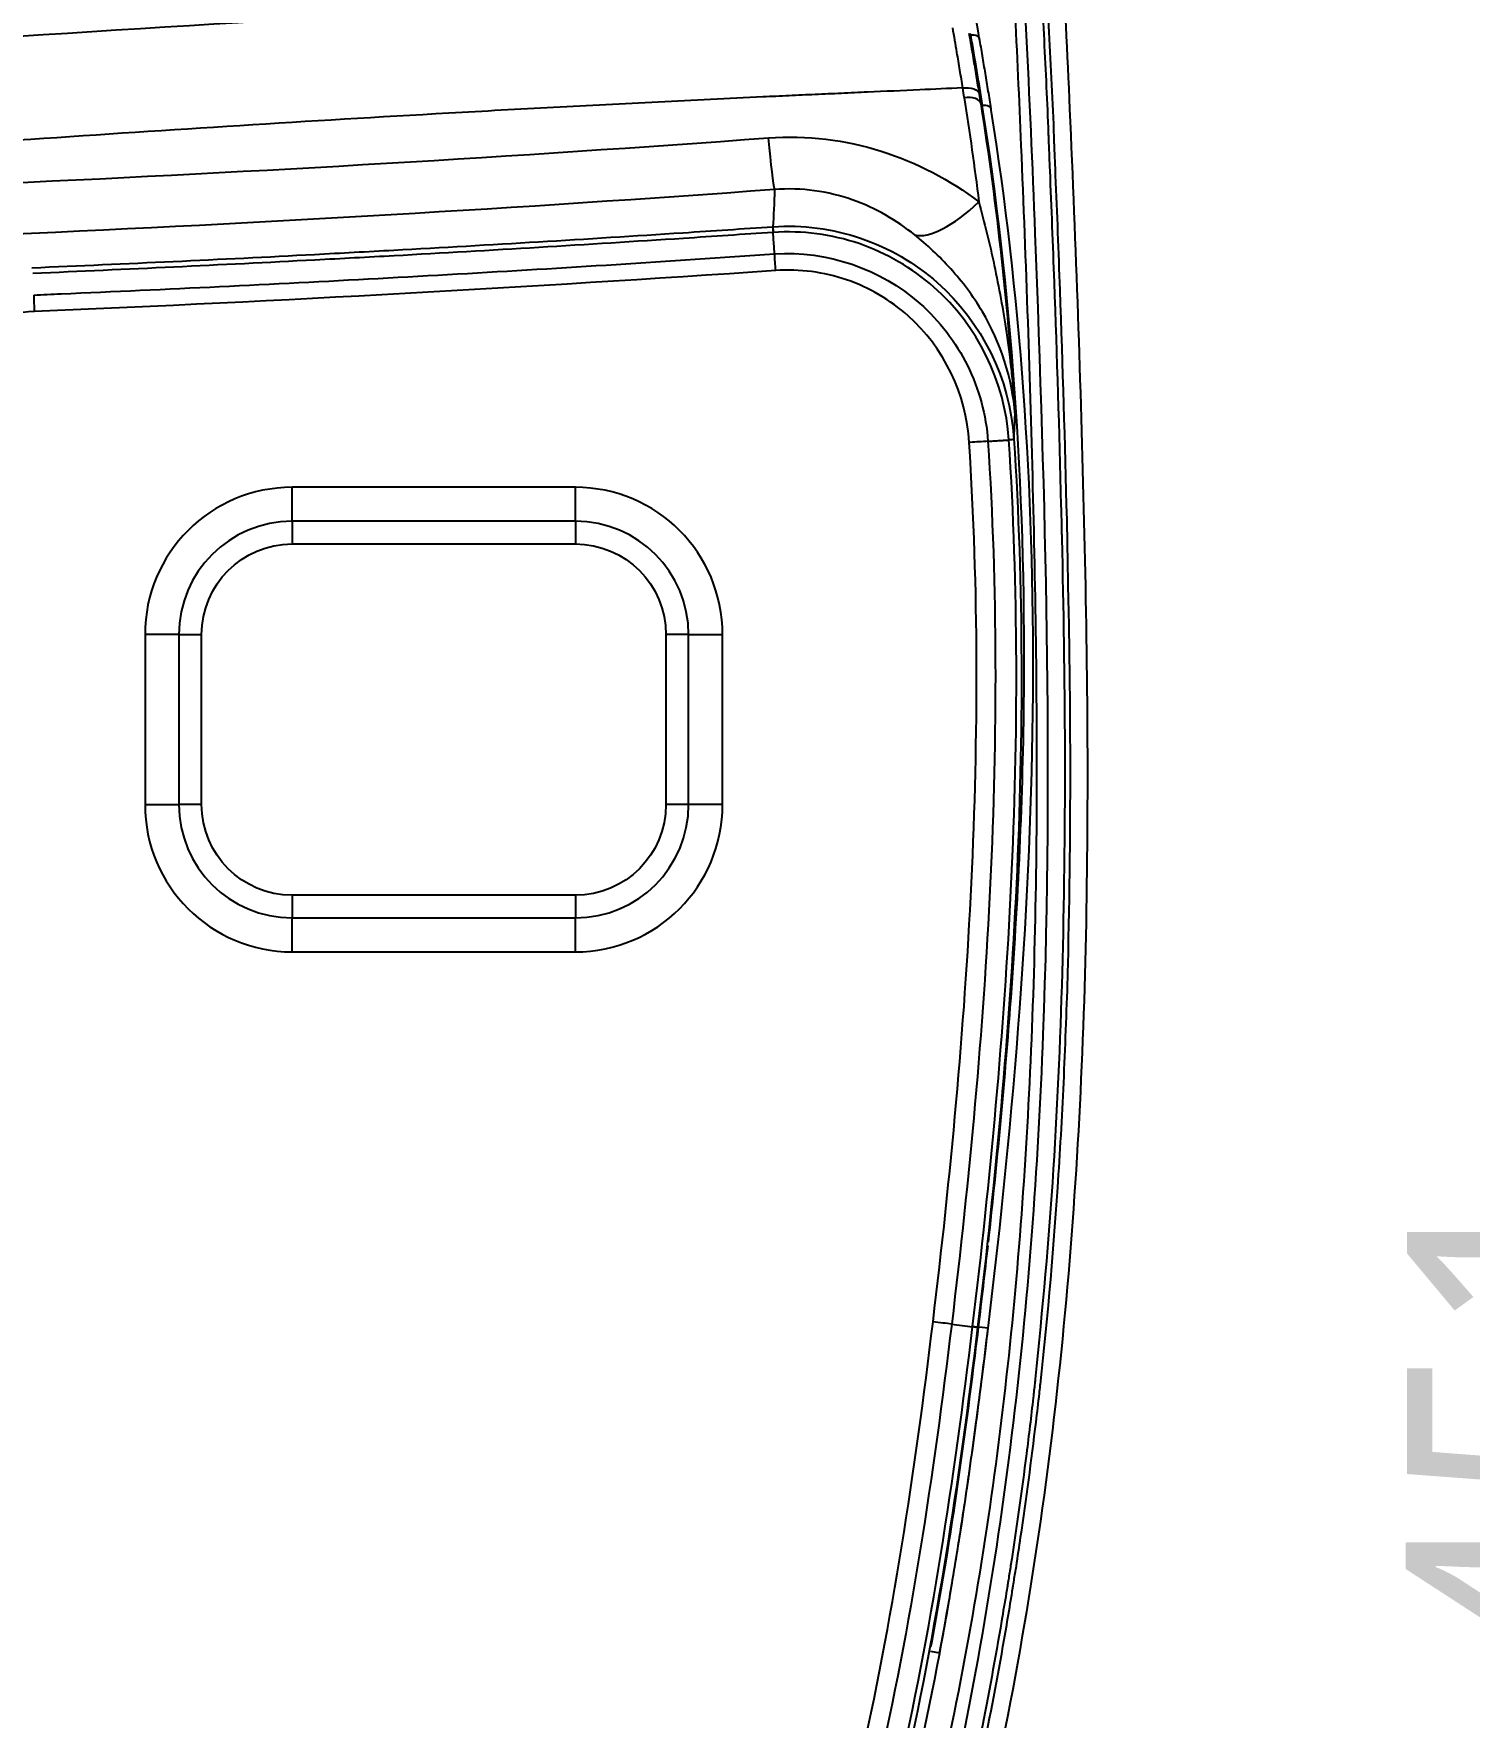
# Model space of a CAD drawing. Header units: millimetres. Extents: x 28 to 2363, y 8 to 1657.
# Drawn here: x 1999.9 to 2126.6, y 1046.7 to 1195.3 of the extents above; entities that cross this region are included whole.
import ezdxf

# ---------------------------------------------------------------- set-up
doc = ezdxf.new("R2010")
doc.units = ezdxf.units.MM
doc.layers.get('Defpoints').update_dxf_attribs({"linetype": 'CONTINUOUS'})
doc.layers.add('1LINE', color=7, linetype='CONTINUOUS')
doc.styles.add('Annotative', font='malgun.ttf')
doc.dimstyles.new('WOO', dxfattribs={"dimtxt": 20, "dimasz": 2, "dimexe": 1.25, "dimexo": 0.3, "dimgap": 1, "dimtad": 1, "dimdec": 1, "dimzin": 1, "dimdsep": 46, "dimtxsty": 'Annotative', "dimcen": 0, "dimclrd": 1, "dimclre": 1, "dimclrt": 2, "dimadec": 0, "dimazin": 0, "dimtfac": 1, "dimtdec": 1, "dimtofl": 0, "dimtmove": 0, "dimatfit": 3, "dimfxl": 0, "dimarcsym": 0})

# ---------------------------------------------------------------- blocks, each defined once
blk = doc.blocks.new('*D31')
at = {"layer": '1LINE', "color": 1, "lineweight": -2}
for p, q in [((1963.64, 1298.54), (2143.91, 1298.54)), ((2142.66, 1296.54), (2142.66, 849.16)), ((1892.99, 847.16), (2143.91, 847.16))]:
    blk.add_line(p, q, dxfattribs=at)
at = {"layer": '1LINE', "color": 1}
for points in [[(2142.33, 1296.54), (2142.99, 1296.54), (2142.66, 1298.54)], [(2142.33, 849.16), (2142.99, 849.16), (2142.66, 847.16)]]:
    blk.add_solid(points, dxfattribs=at)
at = {"layer": 'Defpoints', "color": 0}
for p in [(1963.34, 1298.54), (1892.69, 847.16), (2142.66, 847.16)]:
    blk.add_point(p, dxfattribs=at)
at = {"layer": '1LINE', "color": 2, "insert": (2131.27, 1072.85), "char_height": 20, "attachment_point": 5, "rotation": 90, "style": 'Annotative'}
blk.add_mtext('451', dxfattribs=at)
blk = doc.blocks.new('*D32')
at = {"layer": '1LINE', "color": 1, "lineweight": -2}
for p, q in [((1963.64, 1336.94), (2212.26, 1336.94)), ((2211.01, 1334.94), (2211.01, 849.16)), ((1892.99, 847.16), (2212.26, 847.16))]:
    blk.add_line(p, q, dxfattribs=at)
at = {"layer": '1LINE', "color": 1}
for points in [[(2210.68, 1334.94), (2211.35, 1334.94), (2211.01, 1336.94)], [(2210.68, 849.16), (2211.35, 849.16), (2211.01, 847.16)]]:
    blk.add_solid(points, dxfattribs=at)
at = {"layer": 'Defpoints', "color": 0}
for p in [(1963.34, 1336.94), (1892.69, 847.16), (2211.01, 847.16)]:
    blk.add_point(p, dxfattribs=at)
at = {"layer": '1LINE', "color": 2, "insert": (2199.68, 1092.05), "char_height": 20, "attachment_point": 5, "rotation": 90, "style": 'Annotative'}
blk.add_mtext('490', dxfattribs=at)

msp = doc.modelspace()

# ---------------------------------------------------------------- linework, layer by layer
at = {"layer": '1LINE', "linetype": 'Continuous'}
for p, q in [((2082.58, 1195.16), (2082.56, 1195.16)), ((2083.51, 1189.11), (2083.57, 1189.12)), ((2083.59, 1188.96), (2083.61, 1188.96)), ((2065.15, 1177.77), (2065.15, 1177.77)), ((2022.69, 1152.27), (2022.69, 1155.27)), ((2047.69, 1155.27), (2022.69, 1155.27)), ((2047.69, 1152.27), (2047.69, 1155.27)), ((2022.69, 1152.27), (2022.69, 1150.27)), ((2047.69, 1152.27), (2022.69, 1152.27)), ((2047.69, 1152.27), (2047.69, 1150.27)), ((2022.69, 1150.27), (2047.69, 1150.27)), ((2012.69, 1142.27), (2009.69, 1142.27)), ((2009.69, 1142.27), (2009.69, 1127.27)), ((2012.69, 1142.27), (2012.69, 1127.27)), ((2012.69, 1142.27), (2014.69, 1142.27)), ((2014.69, 1127.27), (2014.69, 1142.27)), ((2055.69, 1142.27), (2055.69, 1127.27)), ((2057.69, 1142.27), (2055.69, 1142.27)), ((2057.69, 1127.27), (2057.69, 1142.27)), ((2057.69, 1142.27), (2060.69, 1142.27)), ((2060.69, 1127.27), (2060.69, 1142.27)), ((2009.69, 1127.27), (2012.69, 1127.27)), ((2014.69, 1127.27), (2012.69, 1127.27)), ((2057.69, 1127.27), (2055.69, 1127.27)), ((2060.69, 1127.27), (2057.69, 1127.27)), ((2022.69, 1119.27), (2022.69, 1117.27)), ((2047.69, 1119.27), (2022.69, 1119.27)), ((2047.69, 1119.27), (2047.69, 1117.27)), ((2022.69, 1114.27), (2022.69, 1117.27)), ((2022.69, 1117.27), (2047.69, 1117.27)), ((2047.69, 1114.27), (2047.69, 1117.27)), ((2022.69, 1114.27), (2047.69, 1114.27)), ((2091.19, 1113.16), (2091.19, 1113.16)), ((2083.21, 1081.15), (2083.26, 1081.15)), ((2084.13, 1081.06), (2083.35, 1081.15)), ((2084.14, 1081.06), (2084.13, 1081.06)), ((2088.75, 1076.11), (2088.75, 1076.12)), ((2085.87, 1058.49), (2085.87, 1058.49)), ((2086.3, 1058.01), (2086.3, 1058.02)), ((2079.86, 1052.38), (2079.07, 1052.53))]:
    msp.add_line(p, q, dxfattribs=at)
for centre, radius, start, end in [((2022.69, 1142.27), 13, 90, 180), ((2047.69, 1142.27), 13, 0, 90), ((2022.69, 1142.27), 10, 90, 180), ((2047.69, 1142.27), 10, 0, 90), ((2022.69, 1127.27), 13, 180, 270), ((2022.69, 1127.27), 10, 180, 270), ((2047.69, 1127.27), 10, 270, 0), ((2047.69, 1127.27), 13, 270, 0)]:
    msp.add_arc(centre, radius, start, end, dxfattribs=at)
at = {"layer": '1LINE', "linetype": 'Continuous', "extrusion": (0, 0, -1)}
for centre, start, end in [((-2022.69, 1142.27), 0, 90), ((-2047.69, 1142.27), 90, 180), ((-2022.69, 1127.27), 270, 0), ((-2047.69, 1127.27), 180, 270)]:
    msp.add_arc(centre, 8, start, end, dxfattribs=at)
at = {"layer": '1LINE', "linetype": 'Continuous'}
for centre, major_axis, ratio, start_param, end_param in [((2082.6, 1194.73), (-0.788, -0.136), 0.535502, 2.935472, 4.633356), ((2082.03, 1188.86), (-1.48, -0.24), 0.525846, 3.162112, 4.641108), ((2083.62, 1188.53), (-0.79, -0.126), 0.536262, 2.938579, 4.640829), ((2064.6, 1191.4), (-0.73, 9.97), 0.031027, 2.127496, 2.976906), ((2083.19, 1185.76), (6.03, 7.98), 0.361896, 3.292054, 4.285121), ((2065.18, 1177.28), (-0.068, 0.998), 0.000026, 0.127215, 1.060809), ((2065.19, 1177.28), (-0.068, 0.998), 0.002081, 0.127217, 1.060815), ((2065.38, 1174.4), (-0.21, 2.99), 0.000537, 4.712388, 5.222376), ((2082.21, 1081.24), (-0.993, 0.12), 0.000014, 3.159046, 4.126506), ((2082.22, 1081.27), (-0.993, 0.12), 0.000046, 3.159046, 4.126506)]:
    msp.add_ellipse(centre, major_axis=major_axis, ratio=ratio, start_param=start_param, end_param=end_param, dxfattribs=at)
for points, knots in [([(2089.73, 1217.87), (2090.37, 1208.17), (2090.9, 1198.42), (2091.87, 1176.55), (2092.3, 1164.41), (2092.89, 1140.09), (2093.02, 1127.9), (2092.49, 1103.46), (2091.83, 1091.22), (2089.32, 1066.69), (2087.48, 1054.46), (2079.9, 1018.15), (2072.07, 994.43), (2056.33, 961.02), (2050.4, 950.22), (2037.01, 929.33), (2029.65, 919.42), (2017.63, 905.45), (2013.45, 900.93), (2004.76, 892.22), (2000.24, 888), (1985.94, 876.03), (1975.49, 869.16), (1953.14, 858.21), (1941.3, 854.06), (1917.35, 848.55), (1905.14, 847.16), (1892.69, 847.16)], [0, 0, 0, 0, 0.063029, 0.063029, 0.14111, 0.14111, 0.219191, 0.219191, 0.297272, 0.297272, 0.375352, 0.375352, 0.531514, 0.531514, 0.609595, 0.609595, 0.687676, 0.687676, 0.726717, 0.726717, 0.765757, 0.765757, 0.843838, 0.843838, 0.921919, 0.921919, 1, 1, 1, 1]), ([(2089.96, 1186.17), (2089.94, 1187.72), (2089.82, 1189.26), (2089.68, 1192.35), (2089.61, 1193.89), (2089.39, 1198.52), (2089.23, 1201.6), (2088.86, 1208.4), (2088.64, 1212.12), (2088.41, 1215.83)], [0, 0, 0, 0, 0.155703, 0.155703, 0.311405, 0.311405, 0.62281, 0.62281, 1, 1, 1, 1]), ([(2087.93, 1215.3), (2088.19, 1211.19), (2088.43, 1207.08), (2088.8, 1200.22), (2088.94, 1197.48), (2089.2, 1191.99), (2089.36, 1189.24), (2089.44, 1186.49)], [0, 0, 0, 0, 0.429346, 0.429346, 0.714673, 0.714673, 1, 1, 1, 1]), ([(1892.69, 850.64), (1904.71, 850.64), (1916.71, 851.99), (1940.14, 857.35), (1951.33, 861.29), (1972.68, 871.59), (1982.87, 878.14), (1996.8, 889.61), (2001.19, 893.65), (2009.65, 902), (2013.7, 906.32), (2025.39, 919.67), (2032.54, 929.11), (2045.61, 948.99), (2051.55, 959.47), (2067.29, 991.81), (2074.95, 1014.11), (2082.81, 1048.36), (2084.8, 1059.92), (2087.68, 1083.31), (2088.56, 1095.16), (2089.9, 1130.65), (2089.2, 1154.28), (2087.83, 1189.73), (2087.25, 1201.74), (2086.51, 1213.69)], [0, 0, 0, 0, 0.076741, 0.076741, 0.153483, 0.153483, 0.230224, 0.230224, 0.268595, 0.268595, 0.306966, 0.306966, 0.383707, 0.383707, 0.460449, 0.460449, 0.613932, 0.613932, 0.690673, 0.690673, 0.767415, 0.767415, 0.920898, 0.920898, 1, 1, 1, 1]), ([(1973.98, 874.73), (1976.07, 876.01), (1978.12, 877.33), (1988.53, 884.43), (1996.4, 891.15), (2010.99, 905.38), (2017.85, 913.02), (2030.61, 929.08), (2036.55, 937.57), (2052.81, 963.95), (2061.48, 982.45), (2070.12, 1006.47), (2071.73, 1011.32), (2074.74, 1021.11), (2076.14, 1026), (2080.04, 1041.07), (2082.13, 1051.26), (2085.32, 1071.63), (2086.44, 1081.84), (2087.91, 1102.36), (2088.29, 1112.68), (2088.52, 1133.45), (2088.38, 1143.92), (2087.86, 1164.71), (2087.5, 1175.07), (2086.72, 1193.61), (2086.31, 1201.76), (2085.82, 1209.91)], [0, 0, 0, 0, 0.020095, 0.020095, 0.10322, 0.10322, 0.186345, 0.186345, 0.269469, 0.269469, 0.435719, 0.435719, 0.477281, 0.477281, 0.518844, 0.518844, 0.601969, 0.601969, 0.685093, 0.685093, 0.768218, 0.768218, 0.851343, 0.851343, 0.934468, 0.934468, 1, 1, 1, 1]), ([(1942.67, 1191.26), (1965.59, 1192.86), (1988.52, 1194.48), (2034.39, 1197.33), (2057.35, 1198.55), (2080.31, 1199.68)], [0, 0, 0, 0, 0.5, 0.5, 1, 1, 1, 1]), ([(2080.98, 1195.83), (2081.11, 1195.1), (2081.23, 1194.38), (2081.44, 1193.13), (2081.53, 1192.61), (2081.7, 1191.56), (2081.79, 1191.04), (2081.87, 1190.52)], [0, 0, 0, 0, 0.409247, 0.409247, 0.704623, 0.704623, 1, 1, 1, 1]), ([(2083.37, 1189.98), (2083.28, 1190.5), (2083.2, 1191.03), (2083.02, 1192.08), (2082.94, 1192.6), (2082.72, 1193.85), (2082.6, 1194.58), (2082.47, 1195.31), (2082.47, 1195.31), (2082.47, 1195.31)], [0, 0, 0, 0, 0.29538, 0.29538, 0.590758, 0.590758, 0.999994, 0.999994, 1, 1, 1, 1]), ([(2082.56, 1195.16), (2082.64, 1194.72), (2082.71, 1194.28), (2082.88, 1193.29), (2082.97, 1192.75), (2083.2, 1191.4), (2083.33, 1190.59), (2083.5, 1189.56), (2083.53, 1189.34), (2083.57, 1189.12)], [0, 0, 0, 0, 0.219077, 0.219077, 0.488182, 0.488182, 0.891843, 0.891843, 1, 1, 1, 1]), ([(2081.87, 1190.52), (2080.62, 1190.46), (2079.36, 1190.4), (2076.57, 1190.28), (2075.03, 1190.21), (2072.72, 1190.11), (2071.95, 1190.07), (2070.79, 1190.02), (2070.41, 1190), (2069.64, 1189.97), (2069.25, 1189.95), (2068.48, 1189.92), (2068.1, 1189.9), (2067.33, 1189.86), (2066.94, 1189.85), (2065.79, 1189.79), (2065.02, 1189.76), (2062.71, 1189.65), (2061.17, 1189.58), (2058.09, 1189.43), (2056.55, 1189.35), (2051.93, 1189.12), (2048.85, 1188.96), (2042.69, 1188.63), (2039.61, 1188.46), (2030.37, 1187.94), (2024.22, 1187.57), (2011.9, 1186.8), (2005.75, 1186.39), (1998.07, 1185.86), (1996.53, 1185.75), (1993.46, 1185.53), (1991.92, 1185.42), (1989.62, 1185.25), (1988.85, 1185.19), (1987.7, 1185.11), (1987.31, 1185.08), (1986.55, 1185.02), (1986.16, 1184.99), (1985.01, 1184.91), (1984.24, 1184.85), (1982.71, 1184.73), (1981.94, 1184.68), (1979.64, 1184.5), (1978.1, 1184.39), (1975.03, 1184.16), (1973.49, 1184.04), (1968.89, 1183.7), (1965.82, 1183.47), (1960.44, 1183.06), (1958.13, 1182.88), (1955.83, 1182.71)], [0, 0, 0, 0, 0.029822, 0.029822, 0.066428, 0.066428, 0.084732, 0.084732, 0.093883, 0.093883, 0.103035, 0.103035, 0.112187, 0.112187, 0.121339, 0.121339, 0.139642, 0.139642, 0.176249, 0.176249, 0.212855, 0.212855, 0.286069, 0.286069, 0.359282, 0.359282, 0.505709, 0.505709, 0.652137, 0.652137, 0.688743, 0.688743, 0.72535, 0.72535, 0.743653, 0.743653, 0.752805, 0.752805, 0.761957, 0.761957, 0.78026, 0.78026, 0.798564, 0.798564, 0.83517, 0.83517, 0.871777, 0.871777, 0.944991, 0.944991, 1, 1, 1, 1]), ([(2083.51, 1189.11), (2083.51, 1189.11), (2083.51, 1189.11), (2083.46, 1189.4), (2083.42, 1189.69), (2083.37, 1189.98)], [0, 0, 0, 0, 0.000039, 0.000039, 1, 1, 1, 1]), ([(2083.59, 1188.96), (2086.13, 1173.02), (2087.44, 1155.51), (2087.2, 1128), (2086.76, 1118.69), (2085.55, 1102.49), (2084.9, 1095.59), (2084.13, 1088.66)], [0, 0, 0, 0, 0.535484, 0.535484, 0.803226, 0.803226, 1, 1, 1, 1]), ([(2084.14, 1081.06), (2086.43, 1100.03), (2087.97, 1118.7), (2088.24, 1155.44), (2086.95, 1172.62), (2084.41, 1188.56)], [0, 0, 0, 0, 0.5, 0.5, 1, 1, 1, 1]), ([(2064.73, 1186.11), (2068.14, 1186.36), (2071.54, 1185.93), (2077.87, 1183.94), (2080.78, 1182.39), (2083.32, 1180.47)], [0, 0, 0, 0, 0.5, 0.5, 1, 1, 1, 1]), ([(2089.44, 1186.49), (2089.44, 1186.49), (2089.44, 1186.49), (2089.44, 1186.49), (2089.44, 1186.49), (2089.44, 1186.47), (2089.44, 1186.46), (2089.45, 1186.4), (2089.45, 1186.35), (2089.46, 1186.09), (2089.47, 1185.89), (2089.51, 1184.86), (2089.54, 1184.04), (2089.71, 1179.95), (2089.84, 1176.67), (2090.2, 1166.82), (2090.41, 1160.25), (2090.59, 1152.84), (2090.61, 1152.02), (2090.63, 1151.09), (2090.64, 1150.99), (2090.64, 1150.86), (2090.64, 1150.83), (2090.64, 1150.79), (2090.64, 1150.78), (2090.64, 1150.77), (2090.64, 1150.76), (2090.64, 1150.76), (2090.64, 1150.76), (2090.64, 1150.75), (2090.64, 1150.75), (2090.64, 1150.75), (2090.64, 1150.75), (2090.64, 1150.75)], [0, 0, 0, 0, 0.000002, 0.000002, 0.000217, 0.000217, 0.001294, 0.001294, 0.0056, 0.0056, 0.022828, 0.022828, 0.091739, 0.091739, 0.367394, 0.367394, 0.918762, 0.918762, 0.987678, 0.987678, 0.996293, 0.996293, 0.998447, 0.998447, 0.999524, 0.999524, 0.999793, 0.999793, 0.999927, 0.999927, 0.999998, 0.999998, 1, 1, 1, 1]), ([(2091.15, 1150.35), (2091.15, 1150.35), (2091.15, 1150.35), (2091.15, 1150.35), (2091.15, 1150.35), (2091.15, 1150.36), (2091.15, 1150.36), (2091.15, 1150.42), (2091.15, 1150.47), (2091.14, 1150.74), (2091.14, 1150.95), (2091.12, 1151.58), (2091.11, 1152.01), (2090.94, 1159.2), (2090.73, 1165.95), (2090.37, 1176.07), (2090.24, 1179.44), (2090.06, 1183.65), (2090.03, 1184.49), (2089.98, 1185.54), (2089.98, 1185.75), (2089.96, 1186.02), (2089.96, 1186.07), (2089.96, 1186.13), (2089.96, 1186.15), (2089.96, 1186.16), (2089.96, 1186.17), (2089.96, 1186.17), (2089.96, 1186.17), (2089.96, 1186.17)], [0, 0, 0, 0, 0.000002, 0.000002, 0.000086, 0.000086, 0.000362, 0.000362, 0.004779, 0.004779, 0.022448, 0.022448, 0.057785, 0.057785, 0.623218, 0.623218, 0.905902, 0.905902, 0.97657, 0.97657, 0.994237, 0.994237, 0.998654, 0.998654, 0.999758, 0.999758, 0.999998, 0.999998, 1, 1, 1, 1]), ([(2077.66, 1177.54), (2076.09, 1178.81), (2074.24, 1179.91), (2070.04, 1181.38), (2067.65, 1181.74), (2065.28, 1181.55)], [0, 0, 0, 0, 0.5, 0.5, 1, 1, 1, 1]), ([(2083.32, 1180.47), (2083.81, 1178.64), (2084.27, 1176.77), (2085.09, 1172.92), (2085.46, 1170.92), (2085.92, 1167.78), (2086.06, 1166.65), (2086.25, 1164.95), (2086.3, 1164.38), (2086.38, 1163.52), (2086.4, 1163.24), (2086.44, 1162.81), (2086.45, 1162.67), (2086.46, 1162.45), (2086.47, 1162.38), (2086.48, 1162.27), (2086.48, 1162.24), (2086.48, 1162.16), (2086.49, 1162.11), (2086.5, 1161.97), (2086.5, 1161.88), (2086.51, 1161.75), (2086.51, 1161.73), (2086.51, 1161.7), (2086.51, 1161.69), (2086.52, 1161.68)], [0, 0, 0, 0, 0.307171, 0.307171, 0.624042, 0.624042, 0.801109, 0.801109, 0.889777, 0.889777, 0.934134, 0.934134, 0.956317, 0.956317, 0.96741, 0.96741, 0.972957, 0.972957, 0.979818, 0.979818, 0.994826, 0.994826, 0.998756, 0.998756, 1, 1, 1, 1]), ([(2065.12, 1178.27), (2067.76, 1178.45), (2070.39, 1178.1), (2075.37, 1176.41), (2077.68, 1175.07), (2083.57, 1169.88), (2086.07, 1164.83), (2086.41, 1159.55)], [0, 0, 0, 0, 0.25, 0.25, 0.5, 0.5, 1, 1, 1, 1]), ([(1999.71, 1174.65), (2008.03, 1175), (2016.35, 1175.39), (2027, 1175.95), (2029.33, 1176.08), (2040.18, 1176.67), (2048.69, 1177.19), (2059.83, 1177.91), (2062.47, 1178.09), (2065.11, 1178.27)], [0, 0, 0, 0, 0.381409, 0.381409, 0.488434, 0.488434, 0.878862, 0.878862, 1, 1, 1, 1]), ([(2065.15, 1177.77), (2062.51, 1177.59), (2059.87, 1177.41), (2048.72, 1176.68), (2040.21, 1176.17), (2029.36, 1175.57), (2027.03, 1175.45), (2016.39, 1174.89), (2008.08, 1174.5), (1999.78, 1174.14)], [0, 0, 0, 0, 0.12122, 0.12122, 0.511913, 0.511913, 0.61901, 0.61901, 1, 1, 1, 1]), ([(2065.11, 1178.27), (2065.11, 1178.27), (2065.11, 1178.27), (2065.12, 1178.27), (2065.12, 1178.27), (2065.12, 1178.27)], [0, 0, 0, 0, 0.202455, 0.202455, 1, 1, 1, 1]), ([(2085.97, 1159.45), (2085.63, 1164.62), (2083.19, 1169.56), (2077.43, 1174.63), (2075.17, 1175.95), (2070.3, 1177.6), (2067.74, 1177.94), (2065.15, 1177.77)], [0, 0, 0, 0, 0.5, 0.5, 0.75, 0.75, 1, 1, 1, 1]), ([(2086.52, 1161.68), (2086.28, 1164.86), (2085.24, 1168.03), (2082.82, 1172.14), (2081.85, 1173.42), (2079.81, 1175.69), (2078.74, 1176.67), (2077.66, 1177.54)], [0, 0, 0, 0, 0.5, 0.5, 0.75, 0.75, 1, 1, 1, 1]), ([(1999.86, 1172.24), (2000.66, 1172.27), (2001.47, 1172.31), (2011.61, 1172.75), (2020.95, 1173.2), (2039.62, 1174.22), (2048.95, 1174.78), (2060.61, 1175.55), (2062.94, 1175.71), (2065.28, 1175.87)], [0, 0, 0, 0, 0.036821, 0.036821, 0.464903, 0.464903, 0.892983, 0.892983, 1, 1, 1, 1]), ([(2065.28, 1175.87), (2069.88, 1176.18), (2074.64, 1174.56), (2079.84, 1169.98), (2081.29, 1168.09), (2083.33, 1163.95), (2083.96, 1161.63), (2084.12, 1159.33)], [0, 0, 0, 0, 0.5, 0.5, 0.75, 0.75, 1, 1, 1, 1]), ([(2082.46, 1159.23), (2082.22, 1163.49), (2080.23, 1167.59), (2075.51, 1171.8), (2073.64, 1172.9), (2069.63, 1174.27), (2067.51, 1174.55), (2065.38, 1174.4)], [0, 0, 0, 0, 0.5, 0.5, 0.75, 0.75, 1, 1, 1, 1]), ([(1999.86, 1172.24), (1999.87, 1171.95), (1999.88, 1171.62), (1999.9, 1171.17), (1999.91, 1171.05), (1999.91, 1170.88), (1999.91, 1170.83), (1999.92, 1170.78)], [0, 0, 0, 0, 0.66323, 0.66323, 0.900163, 0.900163, 1, 1, 1, 1]), ([(1999.92, 1170.78), (1997.22, 1170.68), (1994.58, 1169.89), (1990.01, 1167.14), (1988.08, 1165.18), (1985.39, 1160.5), (1984.66, 1157.84), (1984.55, 1152.5), (1985.15, 1149.84), (1986.37, 1147.43)], [0, 0, 0, 0, 0.25, 0.25, 0.5, 0.5, 0.75, 0.75, 1, 1, 1, 1]), ([(2084.12, 1159.33), (2083.87, 1159.31), (2083.6, 1159.3), (2083.09, 1159.27), (2082.83, 1159.25), (2082.54, 1159.23), (2082.5, 1159.23), (2082.46, 1159.23)], [0, 0, 0, 0, 0.500279, 0.500279, 0.928928, 0.928928, 1, 1, 1, 1]), ([(2086.41, 1159.55), (2086.41, 1159.54), (2086.41, 1159.54), (2086.41, 1159.54), (2086.42, 1159.54), (2086.42, 1159.53), (2086.42, 1159.53), (2086.42, 1159.53), (2086.42, 1159.52), (2086.41, 1159.52), (2086.41, 1159.52), (2086.41, 1159.51), (2086.41, 1159.51), (2086.41, 1159.51), (2086.41, 1159.5), (2086.4, 1159.5), (2086.4, 1159.5), (2086.39, 1159.49), (2086.38, 1159.49), (2086.34, 1159.48), (2086.28, 1159.48), (2086.15, 1159.46), (2086.07, 1159.46), (2085.97, 1159.45)], [0, 0, 0, 0, 0.003913, 0.003913, 0.011502, 0.011502, 0.020576, 0.020576, 0.043064, 0.043064, 0.064487, 0.064487, 0.095726, 0.095726, 0.14176, 0.14176, 0.209667, 0.209667, 0.308907, 0.308907, 0.654461, 0.654461, 1, 1, 1, 1]), ([(2090.64, 1150.75), (2090.78, 1144.58), (2090.88, 1138.39), (2090.92, 1126.01), (2090.83, 1119.81), (2090.7, 1113.61)], [0, 0, 0, 0, 0.5, 0.5, 1, 1, 1, 1]), ([(2091.19, 1113.16), (2091.35, 1119.37), (2091.41, 1125.58), (2091.39, 1134.88), (2091.36, 1137.98), (2091.28, 1144.17), (2091.17, 1147.26), (2091.15, 1150.35)], [0, 0, 0, 0, 0.5, 0.5, 0.75, 0.75, 1, 1, 1, 1]), ([(2090.7, 1113.61), (2090.54, 1107.43), (2090.28, 1101.26), (2089.49, 1088.91), (2088.92, 1082.74), (2088.3, 1076.57)], [0, 0, 0, 0, 0.5, 0.5, 1, 1, 1, 1]), ([(2088.75, 1076.12), (2089.43, 1082.28), (2089.96, 1088.45), (2090.56, 1097.71), (2090.73, 1100.8), (2090.93, 1105.43), (2090.99, 1106.98), (2091.1, 1110.07), (2091.18, 1111.61), (2091.19, 1113.16)], [0, 0, 0, 0, 0.5, 0.5, 0.75, 0.75, 0.875, 0.875, 1, 1, 1, 1]), ([(1892.69, 856.74), (1906.01, 856.74), (1919.21, 858.51), (1944.91, 865.51), (1957.29, 870.69), (1980.13, 884.25), (1990.49, 892.77), (2009.12, 911.79), (2017.39, 922.26), (2040.02, 955.16), (2052.34, 978.99), (2066.03, 1016.5), (2069.8, 1029.28), (2075.7, 1055.24), (2077.67, 1068.41), (2079.27, 1081.62)], [0, 0, 0, 0, 0.125, 0.125, 0.25, 0.25, 0.375, 0.375, 0.5, 0.5, 0.75, 0.75, 0.875, 0.875, 1, 1, 1, 1]), ([(2080.92, 1081.42), (2079.31, 1068.11), (2077.31, 1054.84), (2071.36, 1028.69), (2067.56, 1015.82), (2053.73, 978.03), (2041.3, 954.03), (2018.46, 920.92), (2010.1, 910.39), (1991.29, 891.25), (1980.83, 882.7), (1957.79, 869.09), (1945.31, 863.88), (1919.41, 856.86), (1906.11, 855.08), (1892.69, 855.08)], [0, 0, 0, 0, 0.125, 0.125, 0.25, 0.25, 0.5, 0.5, 0.625, 0.625, 0.75, 0.75, 0.875, 0.875, 1, 1, 1, 1]), ([(1892.69, 853.22), (1899.45, 853.22), (1906.18, 853.67), (1919.56, 855.44), (1926.21, 856.78), (1945.74, 862.06), (1958.33, 867.28), (1981.65, 880.99), (1992.24, 889.61), (2011.2, 908.8), (2019.67, 919.43), (2042.73, 952.77), (2055.3, 976.95), (2069.27, 1015.04), (2073.11, 1028.02), (2079.12, 1054.37), (2081.14, 1067.75), (2082.76, 1081.17)], [0, 0, 0, 0, 0.0625, 0.0625, 0.125, 0.125, 0.25, 0.25, 0.375, 0.375, 0.5, 0.5, 0.75, 0.75, 0.875, 0.875, 1, 1, 1, 1]), ([(2083.21, 1081.12), (2081.58, 1067.67), (2079.56, 1054.27), (2073.53, 1027.86), (2069.68, 1014.85), (2055.67, 976.69), (2043.08, 952.46), (2019.96, 919.07), (2011.47, 908.42), (1992.45, 889.2), (1981.84, 880.57), (1958.46, 866.85), (1945.85, 861.62), (1926.28, 856.33), (1919.61, 855), (1906.21, 853.22), (1899.47, 852.77), (1892.69, 852.77)], [0, 0, 0, 0, 0.125, 0.125, 0.25, 0.25, 0.5, 0.5, 0.625, 0.625, 0.75, 0.75, 0.875, 0.875, 0.9375, 0.9375, 1, 1, 1, 1]), ([(2083.26, 1081.15), (2083.26, 1081.15), (2083.26, 1081.15), (2082.86, 1077.78), (2082.43, 1074.41), (2081.51, 1067.7), (2081.02, 1064.35), (2080.04, 1058.31), (2079.57, 1055.61), (2079.06, 1052.92)], [0, 0, 0, 0, 0.000027, 0.000027, 0.355516, 0.355516, 0.711006, 0.711006, 1, 1, 1, 1]), ([(2079.85, 1052.38), (2080.08, 1053.61), (2080.46, 1055.68), (2080.92, 1058.36), (2081.27, 1060.45), (2081.57, 1062.35), (2081.87, 1064.28), (2082.17, 1066.23), (2082.45, 1068.16), (2082.71, 1070.05), (2082.97, 1071.91), (2083.27, 1074.13), (2083.66, 1077.18), (2083.96, 1079.62), (2084.13, 1081.06)], [0, 0, 0, 0, 0.129413, 0.217045, 0.281812, 0.348616, 0.416322, 0.484029, 0.551736, 0.618994, 0.681528, 0.745855, 0.850222, 1, 1, 1, 1]), ([(2088.3, 1076.57), (2088.3, 1076.57), (2088.3, 1076.57), (2088.3, 1076.57), (2088.3, 1076.56), (2088.29, 1076.53), (2088.29, 1076.5), (2088.27, 1076.38), (2088.26, 1076.27), (2088.21, 1075.76), (2088.16, 1075.34), (2087.93, 1073.28), (2087.73, 1071.63), (2087.1, 1066.68), (2086.63, 1063.39), (2086.06, 1059.69), (2085.99, 1059.28), (2085.91, 1058.76), (2085.89, 1058.66), (2085.87, 1058.54), (2085.87, 1058.53), (2085.87, 1058.51), (2085.87, 1058.51), (2085.87, 1058.5), (2085.87, 1058.5), (2085.87, 1058.49), (2085.87, 1058.49), (2085.87, 1058.49), (2085.87, 1058.49), (2085.87, 1058.49)], [0, 0, 0, 0, 0.000003, 0.000003, 0.000915, 0.000915, 0.005187, 0.005187, 0.022277, 0.022277, 0.090636, 0.090636, 0.364082, 0.364082, 0.911047, 0.911047, 0.979404, 0.979404, 0.996493, 0.996493, 0.998629, 0.998629, 0.999697, 0.999697, 0.999964, 0.999964, 0.999997, 0.999997, 1, 1, 1, 1]), ([(2086.3, 1058.02), (2086.3, 1058.02), (2086.3, 1058.02), (2086.31, 1058.07), (2086.32, 1058.12), (2086.36, 1058.39), (2086.39, 1058.6), (2086.49, 1059.23), (2086.56, 1059.65), (2086.76, 1060.92), (2086.88, 1061.76), (2087.51, 1065.99), (2087.96, 1069.38), (2088.47, 1073.62), (2088.57, 1074.47), (2088.69, 1075.53), (2088.71, 1075.74), (2088.74, 1076.01), (2088.74, 1076.06), (2088.75, 1076.11), (2088.75, 1076.11), (2088.75, 1076.11)], [0, 0, 0, 0, 0.000003, 0.000003, 0.00869, 0.00869, 0.043776, 0.043776, 0.113949, 0.113949, 0.254295, 0.254295, 0.815797, 0.815797, 0.956148, 0.956148, 0.991235, 0.991235, 0.999997, 0.999997, 1, 1, 1, 1]), ([(2085.87, 1058.49), (2085.87, 1058.49), (2085.87, 1058.49), (2085.86, 1058.49), (2085.86, 1058.48), (2085.86, 1058.47), (2085.86, 1058.46), (2085.85, 1058.39), (2085.84, 1058.34), (2085.8, 1058.08), (2085.77, 1057.88), (2085.6, 1056.85), (2085.46, 1056.03), (2084.77, 1051.93), (2084.16, 1048.65), (2083.17, 1043.73), (2082.83, 1042.08), (2082.47, 1040.43), (2082.47, 1040.43), (2082.47, 1040.43)], [0, 0, 0, 0, 0.000003, 0.000003, 0.000433, 0.000433, 0.002557, 0.002557, 0.011051, 0.011051, 0.045031, 0.045031, 0.180949, 0.180949, 0.724737, 0.724737, 0.999997, 0.999997, 1, 1, 1, 1]), ([(2082.87, 1039.93), (2082.87, 1039.93), (2082.87, 1039.93), (2082.88, 1039.94), (2082.88, 1039.96), (2082.89, 1040), (2082.89, 1040.02), (2082.92, 1040.15), (2082.95, 1040.26), (2083.01, 1040.57), (2083.06, 1040.78), (2083.19, 1041.41), (2083.28, 1041.83), (2083.55, 1043.08), (2083.72, 1043.92), (2084.57, 1048.12), (2085.2, 1051.48), (2085.92, 1055.7), (2086.06, 1056.54), (2086.23, 1057.59), (2086.26, 1057.8), (2086.3, 1058.01), (2086.3, 1058.01), (2086.3, 1058.01), (2086.3, 1058.01)], [0, 0, 0, 0, 0.000003, 0.000003, 0.002128, 0.002128, 0.006486, 0.006486, 0.023915, 0.023915, 0.058774, 0.058774, 0.128492, 0.128492, 0.26793, 0.26793, 0.825815, 0.825815, 0.965255, 0.965255, 0.999997, 0.999997, 0.999997, 1, 1, 1, 1]), ([(1892.69, 851.85), (1898.7, 851.88), (1904.73, 852.2), (1916.75, 853.62), (1922.75, 854.68), (1934.72, 857.54), (1940.74, 859.37), (1952.47, 863.72), (1958.15, 866.23), (1969.15, 871.92), (1974.47, 875.1), (1984.72, 882.21), (1989.66, 886.13), (2003.72, 898.65), (2012.16, 908.03), (2027.36, 927.64), (2034.22, 937.92), (2046.86, 959.18), (2052.6, 970.24), (2067.85, 1004.41), (2075.25, 1027.99), (2079.86, 1052.38)], [0, 0, 0, 0, 0.0625, 0.0625, 0.125, 0.125, 0.1875, 0.1875, 0.25, 0.25, 0.3125, 0.3125, 0.375, 0.375, 0.5, 0.5, 0.625, 0.625, 0.75, 0.75, 1, 1, 1, 1])]:
    msp.add_open_spline(points, degree=3, knots=knots, dxfattribs=at)
for points, degree in [([(2083.38, 1194.77), (2082.5, 1199.85), (2081.6, 1205.11), (2080.66, 1210.54)], 3), ([(2082.53, 1195.32), (2082.54, 1195.26), (2082.55, 1195.21), (2082.56, 1195.16)], 3), ([(2082.58, 1195.16), (2082.94, 1193.09), (2083.29, 1191.03), (2083.61, 1188.96)], 3), ([(2084.41, 1188.69), (2083.38, 1194.9)], 1), ([(2081.87, 1190.52), (2082.6, 1190.61), (2083.29, 1190.36), (2083.37, 1189.98)], 3), ([(2081.87, 1190.52), (2081.92, 1190.23), (2081.96, 1189.94), (2082.01, 1189.65)], 3), ([(2082.01, 1189.65), (2082.5, 1186.59), (2082.94, 1183.53), (2083.32, 1180.47)], 3), ([(2086.52, 1161.68), (2085.95, 1170.86), (2084.96, 1180.01), (2083.51, 1189.11)], 3), ([(2083.57, 1189.12), (2083.58, 1189.07), (2083.59, 1189.01), (2083.59, 1188.96)], 3), ([(1997.26, 1182.11), (2019.77, 1183.13), (2042.26, 1184.46), (2064.73, 1186.11)], 3), ([(2065.28, 1181.55), (2042.73, 1179.9), (2020.16, 1178.57), (1997.56, 1177.58)], 3), ([(2065.28, 1181.55), (2065.25, 1180.36), (2065.19, 1179.2), (2065.12, 1178.27)], 3), ([(2065.28, 1175.87), (2065.15, 1177.77)], 1), ([(2065.38, 1174.4), (2043.57, 1172.91), (2021.75, 1171.7), (1999.92, 1170.78)], 3), ([(2086.41, 1159.55), (2086.45, 1160.2), (2086.49, 1160.89), (2086.52, 1161.68)], 3), ([(2079.27, 1081.62), (2082.38, 1107.37), (2084.15, 1133.34), (2082.46, 1159.23)], 3), ([(2084.12, 1159.33), (2085.81, 1133.34), (2084.04, 1107.27), (2080.92, 1081.42)], 3), ([(2082.77, 1081.21), (2085.9, 1107.17), (2087.67, 1133.35), (2085.97, 1159.45)], 3), ([(2086.41, 1159.55), (2088.12, 1133.4), (2086.35, 1107.16), (2083.21, 1081.15)], 3), ([(2084.12, 1159.33), (2085.97, 1159.45)], 1), ([(2085.97, 1159.45), (2085.97, 1159.45)], 1), ([(2086.41, 1159.55), (2086.41, 1159.55), (2086.41, 1159.55), (2086.41, 1159.55)], 3), ([(2084.1, 1088.34), (2083.83, 1085.95), (2083.55, 1083.55), (2083.26, 1081.15)], 3), ([(2080.92, 1081.42), (2080.43, 1081.48), (2079.85, 1081.55), (2079.27, 1081.62)], 3), ([(2079.86, 1052.38), (2081.64, 1061.84), (2082.98, 1071.43), (2084.14, 1081.06)], 3), ([(2080.92, 1081.42), (2081.53, 1081.34), (2082.15, 1081.26), (2082.76, 1081.17)], 3), ([(2082.76, 1081.17), (2082.76, 1081.19), (2082.77, 1081.2), (2082.77, 1081.21)], 3), ([(2083.15, 1081.15), (2083.21, 1081.15), (2083.28, 1081.15), (2083.35, 1081.15)], 3), ([(2083.21, 1081.15), (2083.21, 1081.14), (2083.21, 1081.13), (2083.21, 1081.12)], 3)]:
    msp.add_open_spline(points, degree=degree, dxfattribs=at)

# ---------------------------------------------------------------- dimensions: what is measured, and where the dimension line sits
at = {"layer": '1LINE'}
for base, p1, picture, middle in [((2211.01, 847.16), (1963.34, 1336.94), '*D32', (2199.68, 1092.05)), ((2142.66, 847.16), (1963.34, 1298.54), '*D31', (2131.27, 1072.85))]:
    dim = msp.add_linear_dim(base=base, p1=p1, p2=(1892.69, 847.16), angle=90, dimstyle='WOO', override={"dimdec": 0}, dxfattribs=at)
    dim.commit()
    dim.dimension.update_dxf_attribs({"geometry": picture, "text_midpoint": middle})

doc.saveas('drawing.dxf')
